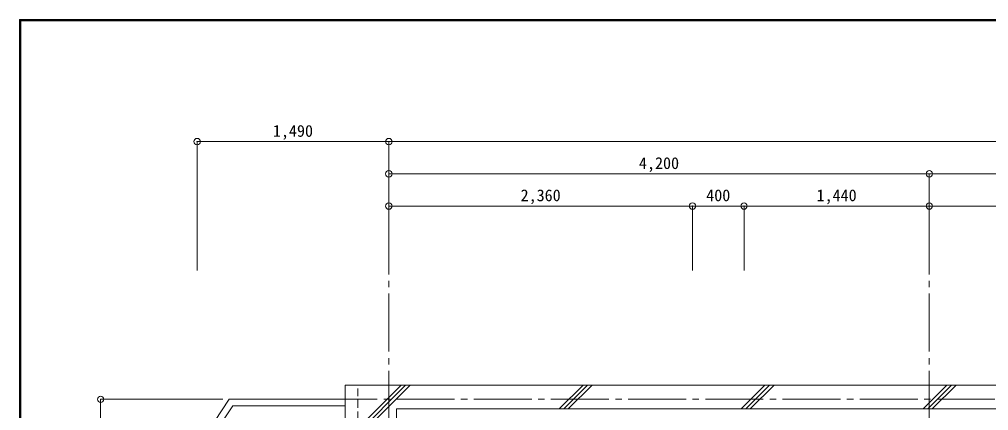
# Model space of a CAD drawing. Units: millimetres at full size, sheet at 1:50; details may follow other scales. Extents: x -9674 to 9699, y -6794 to 6791.
# Drawn here: x -9674 to -2142, y 3755 to 6791 of the extents above; entities that cross this region are included whole.
import ezdxf
from ezdxf.enums import TextEntityAlignment as Align

# ---------------------------------------------------------------- set-up
doc = ezdxf.new("R2010")
doc.units = ezdxf.units.MM
doc.header["$LTSCALE"] = 50
doc.header["$PDMODE"] = 32
doc.header["$PDSIZE"] = 50
doc.linetypes.add('CHAIN2', pattern=[12, 9, -1, 1, -1])
doc.linetypes.add('DASHED1', pattern=[1.8, 1.2, -0.6])
for name, color, linetype, lineweight in [('0-0_図面枠', 7, 'Continuous', 9), ('1-0_芯', 134, 'CHAIN2', 9), ('1-1_躯体', 134, 'Continuous', 9), ('1-6_ﾊﾞﾙｺﾆｰ・階段', 134, 'Continuous', 9), ('1-8_ハッチ', 134, 'Continuous', 9), ('1-B_寸法', 134, 'Continuous', 9)]:
    doc.layers.add(name, color=color, linetype=linetype, lineweight=lineweight)
doc.styles.add('ＭＳ ゴシック', font='')
doc.styles.get('ＭＳ ゴシック').set_extended_font_data('MS Gothic')

msp = doc.modelspace()

# ---------------------------------------------------------------- linework, layer by layer
at = {"layer": '0-0_図面枠'}
for p, q in [((-9673.92, 6791.43), (-9673.92, -6793.93)), ((-9672.16, 6789.66), (-9672.16, -6792.16)), ((9697.16, 6789.66), (-9672.16, 6789.66)), ((-9670.4, 6787.9), (-9670.4, -6790.4)), ((9695.4, 6787.9), (-9670.4, 6787.9)), ((-9668.64, -6788.64), (-9668.64, 6786.14)), ((-9668.64, 6786.14), (9693.64, 6786.14)), ((-9666.87, 6784.38), (-9666.87, -6786.88)), ((9691.87, 6784.38), (-9666.87, 6784.38)), ((-9665.11, 6782.61), (-9665.11, -6785.11)), ((9690.11, 6782.61), (-9665.11, 6782.61)), ((9688.35, 6780.85), (-9663.35, 6780.85)), ((-9663.35, 6780.85), (-9663.35, -6783.35))]:
    msp.add_line(p, q, dxfattribs=at)
msp.add_lwpolyline([(9698.92, -6793.93), (9698.92, 6791.43), (-9673.92, 6791.43)], dxfattribs=at)
at = {"layer": '1-0_芯'}
for p, q in [((-6802.5, -3587.09), (-6802.5, 4842.91)), ((-2602.5, -3587.09), (-2602.5, 4842.91)), ((-8542.5, 3842.91), (8067.5, 3842.91))]:
    msp.add_line(p, q, dxfattribs=at)
at = {"layer": '1-1_躯体'}
for p, q in [((-7142.5, 2967.91), (-7142.5, 3952.91)), ((6257.5, 3952.91), (-7142.5, 3952.91)), ((-6742.5, 3002.91), (-6742.5, 3767.91)), ((5957.5, 3767.91), (-6742.5, 3767.91))]:
    msp.add_line(p, q, dxfattribs=at)
at = {"layer": '1-1_躯体', "linetype": 'DASHED1'}
msp.add_line((-7042.5, 2967.91), (-7042.5, 3952.91), dxfattribs=at)
at = {"layer": '1-6_ﾊﾞﾙｺﾆｰ・階段'}
for p, q in [((-8292.5, 3466.91), (-8042.5, 3842.91)), ((-8042.5, 3842.91), (-7142.5, 3842.91)), ((-8242.5, 3451.81), (-8015.7, 3792.91)), ((-8015.7, 3792.91), (-7142.5, 3792.91))]:
    msp.add_line(p, q, dxfattribs=at)
at = {"layer": '1-8_ハッチ'}
for p, q in [((-7142.5, 3518.39), (-6707.98, 3952.91)), ((-7142.5, 3483.04), (-6672.63, 3952.91)), ((-7142.5, 3447.68), (-6637.27, 3952.91)), ((-5478.77, 3767.91), (-5293.77, 3952.91)), ((-5443.41, 3767.91), (-5258.41, 3952.91)), ((-5408.06, 3767.91), (-5223.06, 3952.91)), ((-4064.55, 3767.91), (-3879.55, 3952.91)), ((-4029.2, 3767.91), (-3844.2, 3952.91)), ((-3993.84, 3767.91), (-3808.84, 3952.91)), ((-2650.34, 3767.91), (-2465.34, 3952.91)), ((-2614.99, 3767.91), (-2429.99, 3952.91)), ((-2579.63, 3767.91), (-2394.63, 3952.91))]:
    msp.add_line(p, q, dxfattribs=at)
at = {"layer": '1-B_寸法'}
for p, q in [((-8292.5, 5842.91), (-6802.5, 5842.91)), ((-8292.5, 4842.91), (-8292.5, 5842.91)), ((-6802.5, 5842.91), (6297.5, 5842.91)), ((-6802.5, 4842.91), (-6802.5, 5842.91)), ((-6802.5, 5592.91), (-2602.5, 5592.91)), ((-2602.5, 5592.91), (1897.5, 5592.91)), ((-2602.5, 4842.91), (-2602.5, 5592.91)), ((-6802.5, 5342.91), (-4442.5, 5342.91)), ((-4442.5, 5342.91), (-4042.5, 5342.91)), ((-4442.5, 4842.91), (-4442.5, 5342.91)), ((-4042.5, 5342.91), (-2602.5, 5342.91)), ((-4042.5, 4842.91), (-4042.5, 5342.91)), ((-2602.5, 5342.91), (-1352.5, 5342.91)), ((-9042.5, 1372.91), (-9042.5, 3842.91)), ((-9042.5, 3842.91), (-8542.5, 3842.91))]:
    msp.add_line(p, q, dxfattribs=at)
for p in [(-8292.5, 5842.91), (-6802.5, 5842.91), (-6802.5, 5592.91), (-2602.5, 5592.91), (-6802.5, 5342.91), (-4442.5, 5342.91), (-4042.5, 5342.91), (-2602.5, 5342.91), (-9042.5, 3842.91)]:
    msp.add_point(p, dxfattribs=at)

# ---------------------------------------------------------------- texts
at = {"layer": '1-B_寸法', "style": 'ＭＳ ゴシック'}
for s, p in [('1,490', (-7703.75, 5852.91)), ('4,200', (-4858.75, 5602.91)), ('2,360', (-5778.75, 5352.91)), ('400', (-4336.25, 5352.91)), ('1,440', (-3478.75, 5352.91))]:
    msp.add_text(s, height=91.64, dxfattribs=at).set_placement(p, align=Align.BOTTOM_LEFT)

doc.saveas('drawing.dxf')
